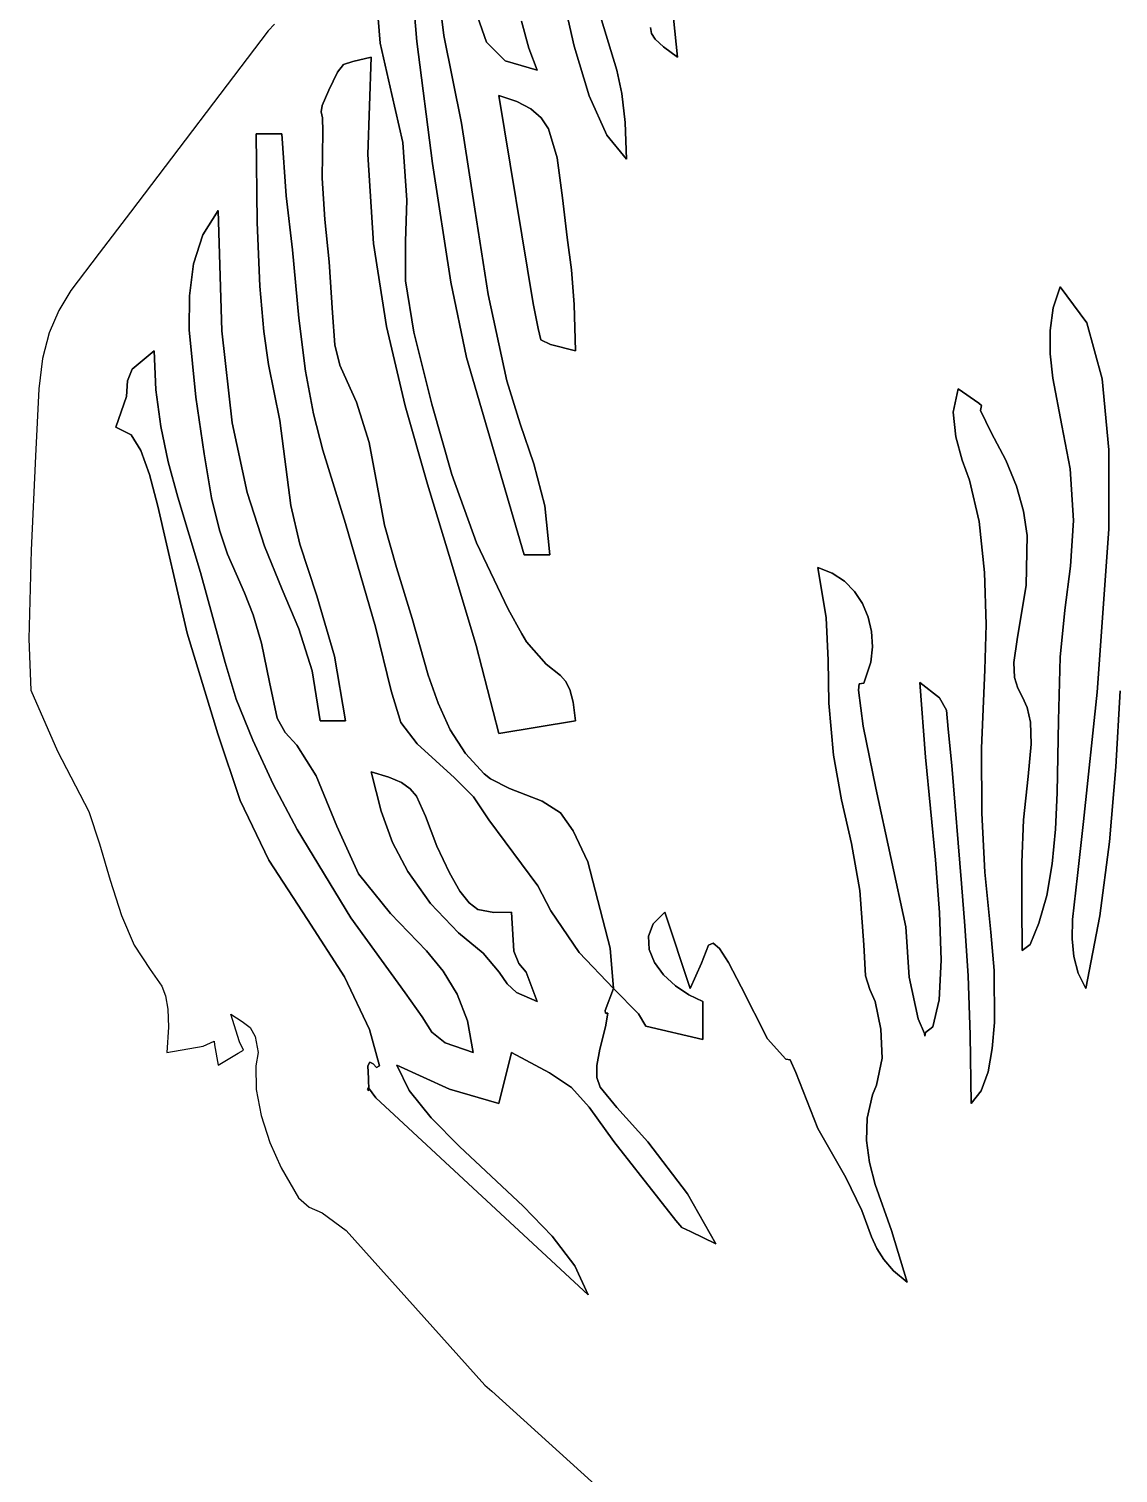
# Model space of a CAD drawing. Extents: x -7.8 to 4, y -2.2 to 5.8.
# Drawn here: x -6.5788 to -6.3743, y 4.7413 to 5.0126 of the extents above; entities that cross this region are included whole.
import ezdxf

# ---------------------------------------------------------------- set-up
doc = ezdxf.new("R2010")
doc.units = 0
doc.layers.add('LAYER_1', color=7, linetype='CONTINUOUS')

msp = doc.modelspace()

# ---------------------------------------------------------------- linework, layer by layer
at = {"layer": 'LAYER_1'}
for points in [[(-6.50737, 5.02641), (-6.50599, 5.01019), (-6.50304, 4.98725), (-6.49957, 4.965), (-6.49666, 4.95085), (-6.4858, 4.91378), (-6.48101, 4.91378), (-6.48198, 4.92299), (-6.48404, 4.93087), (-6.48661, 4.93838), (-6.48908, 4.94645), (-6.49256, 4.96267), (-6.4951, 4.97871), (-6.49759, 4.99484), (-6.5009, 5.01134), (-6.5017, 5.018)], [(-6.46213, 5.01282), (-6.46195, 5.01172), (-6.46122, 5.01062), (-6.45967, 5.00922), (-6.45705, 5.00724), (-6.45896, 5.02623)], [(-6.4788, 5.01983), (-6.47644, 5.0093), (-6.47361, 4.99996), (-6.47034, 4.99261), (-6.46663, 4.98807), (-6.46687, 4.99497), (-6.46752, 5.00041), (-6.46844, 5.00478), (-6.46953, 5.00852), (-6.47173, 5.01572)], [(-6.53274, 5.01344), (-6.53393, 5.01222), (-6.55973, 4.97813), (-6.56561, 4.97046), (-6.57098, 4.96344), (-6.57321, 4.95967), (-6.57502, 4.95547), (-6.5763, 4.95064), (-6.57694, 4.94497), (-6.57757, 4.93233), (-6.57837, 4.91467), (-6.57883, 4.898), (-6.57845, 4.88835), (-6.57345, 4.8769), (-6.56757, 4.86556), (-6.56557, 4.85949), (-6.56356, 4.85269), (-6.56143, 4.84604), (-6.55907, 4.84046), (-6.55608, 4.83588), (-6.55389, 4.83276), (-6.55316, 4.83092), (-6.55274, 4.82846), (-6.55264, 4.82504), (-6.5529, 4.82032), (-6.54608, 4.82151), (-6.54402, 4.82244), (-6.544, 4.82172), (-6.54331, 4.81793), (-6.53952, 4.82019), (-6.53851, 4.82076), (-6.53931, 4.82231), (-6.54092, 4.82751), (-6.5388, 4.82613), (-6.5373, 4.825), (-6.53631, 4.82333), (-6.53578, 4.82029), (-6.53623, 4.81782), (-6.53618, 4.81338), (-6.53523, 4.80846), (-6.53359, 4.80343), (-6.53146, 4.79865), (-6.52821, 4.79302), (-6.52619, 4.79123), (-6.52375, 4.79021), (-6.51927, 4.78686), (-6.49319, 4.75782), (-6.49193, 4.75669), (-6.4605, 4.7282)], [(-6.37391, 4.88826), (-6.37474, 4.87398), (-6.37593, 4.85986), (-6.37772, 4.84595), (-6.38037, 4.8323), (-6.38181, 4.83521), (-6.38264, 4.83831), (-6.38296, 4.84163), (-6.38287, 4.84526), (-6.38196, 4.85357), (-6.38078, 4.86368), (-6.37824, 4.88799), (-6.37604, 4.91857), (-6.37603, 4.93352), (-6.37729, 4.94681), (-6.3802, 4.95736), (-6.38516, 4.9641), (-6.38651, 4.96017), (-6.38709, 4.95594), (-6.38705, 4.95151), (-6.38656, 4.94699), (-6.38487, 4.93806), (-6.38334, 4.92994), (-6.38271, 4.92021), (-6.38326, 4.91163), (-6.38432, 4.90336), (-6.3852, 4.89455), (-6.38553, 4.88266), (-6.38576, 4.86909), (-6.38609, 4.86227), (-6.38671, 4.85576), (-6.3877, 4.84978), (-6.38919, 4.84458), (-6.39083, 4.84058), (-6.39235, 4.83949), (-6.39239, 4.84791), (-6.39237, 4.85601), (-6.39206, 4.86402), (-6.39121, 4.87216), (-6.39062, 4.87823), (-6.39076, 4.88236), (-6.3914, 4.88511), (-6.39227, 4.88704), (-6.39313, 4.88872), (-6.39375, 4.89071), (-6.39387, 4.89357), (-6.39324, 4.89788), (-6.39155, 4.90808), (-6.39139, 4.91739), (-6.39208, 4.92197), (-6.39338, 4.92666), (-6.39538, 4.93154), (-6.39815, 4.93674), (-6.40013, 4.94089), (-6.39999, 4.94182), (-6.40048, 4.94225), (-6.40433, 4.94493), (-6.40528, 4.94058), (-6.4048, 4.93596), (-6.40356, 4.93156), (-6.40223, 4.92783), (-6.40041, 4.92006), (-6.39942, 4.91049), (-6.39911, 4.90068), (-6.39931, 4.89218), (-6.39993, 4.87748), (-6.39992, 4.86525), (-6.39932, 4.85416), (-6.39818, 4.84289), (-6.3976, 4.8357), (-6.39754, 4.82596), (-6.39793, 4.82106), (-6.39873, 4.81665), (-6.40004, 4.81308), (-6.40193, 4.81074), (-6.40209, 4.82362), (-6.40249, 4.83468), (-6.40307, 4.8441), (-6.40372, 4.85206), (-6.40553, 4.87424), (-6.4062, 4.88102), (-6.40652, 4.8846), (-6.40784, 4.88689), (-6.41152, 4.88981), (-6.41048, 4.8758), (-6.40857, 4.85647), (-6.40782, 4.84663), (-6.40752, 4.83765), (-6.40788, 4.83023), (-6.40912, 4.82511), (-6.41048, 4.82409), (-6.41062, 4.82336), (-6.41069, 4.82389), (-6.41187, 4.82666), (-6.41352, 4.83446), (-6.41414, 4.84389), (-6.41981, 4.86993), (-6.42215, 4.88158), (-6.42306, 4.88838), (-6.42291, 4.88952), (-6.42204, 4.8897), (-6.42075, 4.89363), (-6.42045, 4.89653), (-6.42062, 4.89937), (-6.42124, 4.9021), (-6.4223, 4.90463), (-6.42379, 4.9069), (-6.42569, 4.90883), (-6.428, 4.91035), (-6.43069, 4.91138), (-6.42911, 4.90194), (-6.42873, 4.894), (-6.4286, 4.88594), (-6.42777, 4.87615), (-6.42624, 4.86779), (-6.42438, 4.85956), (-6.42278, 4.85073), (-6.42206, 4.84056), (-6.42172, 4.8347), (-6.42094, 4.83217), (-6.41993, 4.82987), (-6.41886, 4.82472), (-6.41863, 4.81923), (-6.4197, 4.81415), (-6.42042, 4.81235), (-6.42144, 4.80797), (-6.42157, 4.80376), (-6.421, 4.79964), (-6.41991, 4.79552), (-6.41687, 4.7869), (-6.41391, 4.77719), (-6.41647, 4.77933), (-6.4183, 4.78141), (-6.4196, 4.78351), (-6.42059, 4.7857), (-6.42242, 4.79065), (-6.42542, 4.79683), (-6.4307, 4.80604), (-6.43485, 4.81657), (-6.43587, 4.81893), (-6.43667, 4.81905), (-6.44012, 4.82285), (-6.44508, 4.83263), (-6.44746, 4.83724), (-6.44916, 4.83987), (-6.45035, 4.84083), (-6.45119, 4.84048), (-6.45256, 4.83708), (-6.45465, 4.8323), (-6.45944, 4.84668), (-6.46159, 4.8445), (-6.4625, 4.84213), (-6.46235, 4.83966), (-6.46134, 4.83722), (-6.45964, 4.83491), (-6.45744, 4.83285), (-6.45491, 4.83115), (-6.45226, 4.82991), (-6.45226, 4.82272), (-6.46298, 4.82528), (-6.46439, 4.82759), (-6.46903, 4.8323), (-6.46903, 4.8323), (-6.46966, 4.83989), (-6.47389, 4.85609), (-6.47665, 4.86197), (-6.47899, 4.86532), (-6.48246, 4.8675), (-6.48859, 4.86988), (-6.49217, 4.87172), (-6.49334, 4.87267), (-6.49686, 4.87646), (-6.4997, 4.88094), (-6.502, 4.8859), (-6.50387, 4.89117), (-6.50689, 4.90182), (-6.50978, 4.91138), (-6.51207, 4.91938), (-6.5135, 4.9272), (-6.51494, 4.93487), (-6.51731, 4.94243), (-6.51909, 4.94632), (-6.52046, 4.94943), (-6.52138, 4.95324), (-6.52184, 4.95921), (-6.52243, 4.96878), (-6.52323, 4.97679), (-6.52378, 4.98454), (-6.52362, 4.99331), (-6.52367, 4.99588), (-6.52393, 4.99698), (-6.52375, 4.99819), (-6.52251, 5.00106), (-6.52089, 5.00444), (-6.51976, 5.00589), (-6.51802, 5.00646), (-6.51456, 5.00724), (-6.51519, 4.98895), (-6.51412, 4.97223), (-6.51167, 4.95664), (-6.50819, 4.94174), (-6.504, 4.92708), (-6.49945, 4.91224), (-6.49487, 4.89677), (-6.49059, 4.88023), (-6.47622, 4.88263), (-6.47665, 4.88613), (-6.47725, 4.88849), (-6.47804, 4.89005), (-6.47903, 4.89113), (-6.48169, 4.89323), (-6.48537, 4.89744), (-6.48628, 4.89893), (-6.48881, 4.90358), (-6.4948, 4.91605), (-6.49941, 4.92888), (-6.50315, 4.94206), (-6.50652, 4.9556), (-6.50813, 4.96527), (-6.50812, 4.97263), (-6.50784, 4.98038), (-6.50861, 4.99121), (-6.51067, 5.00027), (-6.51287, 5.00986), (-6.51322, 5.01453)], [(-6.49461, 5.01487), (-6.49289, 5.01005), (-6.48938, 5.00654), (-6.48341, 5.00484), (-6.48498, 5.00896), (-6.48632, 5.01403)]]:
    msp.add_lwpolyline(points, dxfattribs=at)
at = {"layer": 'LAYER_1', "color": 7}
for points in [[(-6.5017, 5.018), (-6.5009, 5.01134), (-6.49759, 4.99484), (-6.4951, 4.97871), (-6.49256, 4.96267), (-6.48908, 4.94645), (-6.48661, 4.93838), (-6.48404, 4.93087), (-6.48198, 4.92299), (-6.48101, 4.91378), (-6.4858, 4.91378), (-6.49666, 4.95085), (-6.49957, 4.965), (-6.50304, 4.98725), (-6.50599, 5.01019), (-6.50737, 5.02641)], [(-6.45896, 5.02623), (-6.45705, 5.00724), (-6.45967, 5.00922), (-6.46122, 5.01062), (-6.46195, 5.01172), (-6.46213, 5.01282)], [(-6.47173, 5.01572), (-6.46953, 5.00852), (-6.46844, 5.00478), (-6.46752, 5.00041), (-6.46687, 4.99497), (-6.46663, 4.98807), (-6.47034, 4.99261), (-6.47361, 4.99996), (-6.47644, 5.0093), (-6.4788, 5.01983)], [(-6.51322, 5.01453), (-6.51287, 5.00986), (-6.51067, 5.00027), (-6.50861, 4.99121), (-6.50784, 4.98038), (-6.50812, 4.97263), (-6.50813, 4.96527), (-6.50652, 4.9556), (-6.50315, 4.94206), (-6.49941, 4.92888), (-6.4948, 4.91605), (-6.48881, 4.90358), (-6.48628, 4.89893), (-6.48537, 4.89744), (-6.48169, 4.89323), (-6.47903, 4.89113), (-6.47804, 4.89005), (-6.47725, 4.88849), (-6.47665, 4.88613), (-6.47622, 4.88263), (-6.49059, 4.88023), (-6.49487, 4.89677), (-6.49945, 4.91224), (-6.504, 4.92708), (-6.50819, 4.94174), (-6.51167, 4.95664), (-6.51412, 4.97223), (-6.51519, 4.98895), (-6.51456, 5.00724), (-6.51802, 5.00646), (-6.51976, 5.00589), (-6.52089, 5.00444), (-6.52251, 5.00106), (-6.52375, 4.99819), (-6.52393, 4.99698), (-6.52367, 4.99588), (-6.52362, 4.99331), (-6.52378, 4.98454), (-6.52323, 4.97679), (-6.52243, 4.96878), (-6.52184, 4.95921), (-6.52138, 4.95324), (-6.52046, 4.94943), (-6.51909, 4.94632), (-6.51731, 4.94243), (-6.51494, 4.93487), (-6.5135, 4.9272), (-6.51207, 4.91938), (-6.50978, 4.91138), (-6.50689, 4.90182), (-6.50387, 4.89117), (-6.502, 4.8859), (-6.4997, 4.88094), (-6.49686, 4.87646), (-6.49334, 4.87267), (-6.49217, 4.87172), (-6.48859, 4.86988), (-6.48246, 4.8675), (-6.47899, 4.86532), (-6.47665, 4.86197), (-6.47389, 4.85609), (-6.46966, 4.83989), (-6.46903, 4.8323), (-6.46903, 4.8323), (-6.46439, 4.82759), (-6.46298, 4.82528), (-6.45226, 4.82272), (-6.45226, 4.82991), (-6.45491, 4.83115), (-6.45744, 4.83285), (-6.45964, 4.83491), (-6.46134, 4.83722), (-6.46235, 4.83966), (-6.4625, 4.84213), (-6.46159, 4.8445), (-6.45944, 4.84668), (-6.45465, 4.8323), (-6.45256, 4.83708), (-6.45119, 4.84048), (-6.45035, 4.84083), (-6.44916, 4.83987), (-6.44746, 4.83724), (-6.44508, 4.83263), (-6.44012, 4.82285), (-6.43667, 4.81905), (-6.43587, 4.81893), (-6.43485, 4.81657), (-6.4307, 4.80604), (-6.42542, 4.79683), (-6.42242, 4.79065), (-6.42059, 4.7857), (-6.4196, 4.78351), (-6.4183, 4.78141), (-6.41647, 4.77933), (-6.41391, 4.77719), (-6.41687, 4.7869), (-6.41991, 4.79552), (-6.421, 4.79964), (-6.42157, 4.80376), (-6.42144, 4.80797), (-6.42042, 4.81235), (-6.4197, 4.81415), (-6.41863, 4.81923), (-6.41886, 4.82472), (-6.41993, 4.82987), (-6.42094, 4.83217), (-6.42172, 4.8347), (-6.42206, 4.84056), (-6.42278, 4.85073), (-6.42438, 4.85956), (-6.42624, 4.86779), (-6.42777, 4.87615), (-6.4286, 4.88594), (-6.42873, 4.894), (-6.42911, 4.90194), (-6.43069, 4.91138), (-6.428, 4.91035), (-6.42569, 4.90883), (-6.42379, 4.9069), (-6.4223, 4.90463), (-6.42124, 4.9021), (-6.42062, 4.89937), (-6.42045, 4.89653), (-6.42075, 4.89363), (-6.42204, 4.8897), (-6.42291, 4.88952), (-6.42306, 4.88838), (-6.42215, 4.88158), (-6.41981, 4.86993), (-6.41414, 4.84389), (-6.41352, 4.83446), (-6.41187, 4.82666), (-6.41069, 4.82389), (-6.41062, 4.82336), (-6.41048, 4.82409), (-6.40912, 4.82511), (-6.40788, 4.83023), (-6.40752, 4.83765), (-6.40782, 4.84663), (-6.40857, 4.85647), (-6.41048, 4.8758), (-6.41152, 4.88981), (-6.40784, 4.88689), (-6.40652, 4.8846), (-6.4062, 4.88102), (-6.40553, 4.87424), (-6.40372, 4.85206), (-6.40307, 4.8441), (-6.40249, 4.83468), (-6.40209, 4.82362), (-6.40193, 4.81074), (-6.40004, 4.81308), (-6.39873, 4.81665), (-6.39793, 4.82106), (-6.39754, 4.82596), (-6.3976, 4.8357), (-6.39818, 4.84289), (-6.39932, 4.85416), (-6.39992, 4.86525), (-6.39993, 4.87748), (-6.39931, 4.89218), (-6.39911, 4.90068), (-6.39942, 4.91049), (-6.40041, 4.92006), (-6.40223, 4.92783), (-6.40356, 4.93156), (-6.4048, 4.93596), (-6.40528, 4.94058), (-6.40433, 4.94493), (-6.40048, 4.94225), (-6.39999, 4.94182), (-6.40013, 4.94089), (-6.39815, 4.93674), (-6.39538, 4.93154), (-6.39338, 4.92666), (-6.39208, 4.92197), (-6.39139, 4.91739), (-6.39155, 4.90808), (-6.39324, 4.89788), (-6.39387, 4.89357), (-6.39375, 4.89071), (-6.39313, 4.88872), (-6.39227, 4.88704), (-6.3914, 4.88511), (-6.39076, 4.88236), (-6.39062, 4.87823), (-6.39121, 4.87216), (-6.39206, 4.86402), (-6.39237, 4.85601), (-6.39239, 4.84791), (-6.39235, 4.83949), (-6.39083, 4.84058), (-6.38919, 4.84458), (-6.3877, 4.84978), (-6.38671, 4.85576), (-6.38609, 4.86227), (-6.38576, 4.86909), (-6.38553, 4.88266), (-6.3852, 4.89455), (-6.38432, 4.90336), (-6.38326, 4.91163), (-6.38271, 4.92021), (-6.38334, 4.92994), (-6.38487, 4.93806), (-6.38656, 4.94699), (-6.38705, 4.95151), (-6.38709, 4.95594), (-6.38651, 4.96017), (-6.38516, 4.9641), (-6.3802, 4.95736), (-6.37729, 4.94681), (-6.37603, 4.93352), (-6.37604, 4.91857), (-6.37824, 4.88799), (-6.38078, 4.86368), (-6.38196, 4.85357), (-6.38287, 4.84526), (-6.38296, 4.84163), (-6.38264, 4.83831), (-6.38181, 4.83521), (-6.38037, 4.8323), (-6.37772, 4.84595), (-6.37593, 4.85986), (-6.37474, 4.87398), (-6.37391, 4.88826)], [(-6.48632, 5.01403), (-6.48498, 5.00896), (-6.48341, 5.00484), (-6.48938, 5.00654), (-6.49289, 5.01005), (-6.49461, 5.01487)]]:
    msp.add_lwpolyline(points, dxfattribs=at)
for points in [[(-6.47866, 4.98083), (-6.47775, 4.97339), (-6.47697, 4.9673), (-6.47643, 4.96079), (-6.47622, 4.95212), (-6.4809, 4.95329), (-6.48268, 4.95418), (-6.4832, 4.95626), (-6.48413, 4.96099), (-6.49059, 5.00005), (-6.4872, 4.99892), (-6.48459, 4.99754), (-6.48266, 4.99585), (-6.48127, 4.99379), (-6.47963, 4.98837), (-6.47866, 4.98083)], [(-6.46903, 4.8323), (-6.4755, 4.8391), (-6.48081, 4.84689), (-6.48325, 4.85163), (-6.49247, 4.86398), (-6.49537, 4.8683), (-6.49893, 4.8719), (-6.50591, 4.87826), (-6.50902, 4.8823), (-6.51079, 4.88822), (-6.51372, 4.90024), (-6.51939, 4.91967), (-6.52366, 4.93341), (-6.52537, 4.94027), (-6.52686, 4.94827), (-6.52816, 4.95825), (-6.52932, 4.97107), (-6.5305, 4.98123), (-6.53133, 4.99286), (-6.53613, 4.99286), (-6.53595, 4.97619), (-6.53546, 4.96422), (-6.53473, 4.95574), (-6.53382, 4.94952), (-6.5317, 4.93902), (-6.52964, 4.92304), (-6.52795, 4.91581), (-6.52476, 4.90608), (-6.52144, 4.89472), (-6.51935, 4.88263), (-6.52415, 4.88263), (-6.52564, 4.89202), (-6.52813, 4.89985), (-6.53124, 4.90727), (-6.53461, 4.91543), (-6.53787, 4.92549), (-6.54065, 4.93858), (-6.54259, 4.95586), (-6.54331, 4.97848), (-6.54618, 4.97391), (-6.5479, 4.96846), (-6.54868, 4.96242), (-6.54874, 4.95604), (-6.54751, 4.9434), (-6.54591, 4.93276), (-6.54453, 4.92447), (-6.54306, 4.91841), (-6.54152, 4.91388), (-6.53993, 4.91019), (-6.53833, 4.90664), (-6.53674, 4.90253), (-6.53518, 4.89718), (-6.53367, 4.88987), (-6.53218, 4.88311), (-6.53069, 4.88041), (-6.52849, 4.87804), (-6.5249, 4.87228), (-6.52101, 4.86281), (-6.51696, 4.85387), (-6.51096, 4.84643), (-6.50419, 4.83942), (-6.50107, 4.83558), (-6.49842, 4.83124), (-6.49645, 4.82623), (-6.49539, 4.82032), (-6.50069, 4.82213), (-6.50318, 4.8241), (-6.50496, 4.82698), (-6.50815, 4.83152), (-6.51838, 4.84559), (-6.52843, 4.86221), (-6.53293, 4.87072), (-6.5368, 4.87899), (-6.53988, 4.8867), (-6.54196, 4.89357), (-6.54659, 4.91044), (-6.55089, 4.92461), (-6.55267, 4.93125), (-6.55406, 4.9379), (-6.55497, 4.94478), (-6.5553, 4.95212), (-6.55943, 4.94863), (-6.56031, 4.94644), (-6.56048, 4.94349), (-6.56249, 4.93774), (-6.55965, 4.93631), (-6.55779, 4.93338), (-6.55615, 4.92885), (-6.55461, 4.92293), (-6.55302, 4.91584), (-6.54913, 4.89904), (-6.54337, 4.88018), (-6.53915, 4.86762), (-6.53376, 4.85646), (-6.52654, 4.84527), (-6.51956, 4.83451), (-6.51487, 4.82462), (-6.513, 4.81778), (-6.51355, 4.81752), (-6.5142, 4.81819), (-6.51481, 4.8185), (-6.51517, 4.8178), (-6.51507, 4.81541), (-6.51499, 4.81317), (-6.51526, 4.81336), (-6.51508, 4.81367), (-6.51368, 4.8118), (-6.47382, 4.77479), (-6.47632, 4.78022), (-6.48058, 4.78581), (-6.486, 4.79147), (-6.492, 4.79711), (-6.49796, 4.80266), (-6.50331, 4.80804), (-6.50744, 4.81315), (-6.50977, 4.81793), (-6.49986, 4.81343), (-6.49059, 4.81074), (-6.4882, 4.82032), (-6.48105, 4.81651), (-6.47694, 4.81374), (-6.47365, 4.81007), (-6.46899, 4.80359), (-6.46056, 4.79285), (-6.45735, 4.78876), (-6.45625, 4.78743), (-6.45463, 4.78669), (-6.44986, 4.78438), (-6.45519, 4.79376), (-6.4626, 4.8035), (-6.46845, 4.80999), (-6.47156, 4.8138), (-6.47216, 4.81562), (-6.47217, 4.81786), (-6.47162, 4.82091), (-6.47055, 4.82511), (-6.47011, 4.82768), (-6.47056, 4.82769), (-6.47063, 4.82821), (-6.46903, 4.8323)], [(-6.48341, 4.82991), (-6.48724, 4.8316), (-6.48901, 4.8332), (-6.49051, 4.83541), (-6.49354, 4.83895), (-6.49817, 4.84281), (-6.50339, 4.84827), (-6.50765, 4.85428), (-6.51055, 4.85972), (-6.51266, 4.86563), (-6.51456, 4.87304), (-6.51127, 4.87204), (-6.50889, 4.87099), (-6.50722, 4.86981), (-6.50604, 4.86843), (-6.50436, 4.86468), (-6.5022, 4.85904), (-6.49988, 4.85406), (-6.49788, 4.85061), (-6.49613, 4.84841), (-6.49454, 4.84719), (-6.49153, 4.8466), (-6.4882, 4.84668), (-6.48775, 4.83932), (-6.48686, 4.83704), (-6.48544, 4.83539), (-6.48341, 4.82991)]]:
    msp.add_lwpolyline(points, close=True, dxfattribs=at)
at = {"layer": 'LAYER_1'}
for points in [[(-6.47622, 4.95212), (-6.47643, 4.96079), (-6.47697, 4.9673), (-6.47775, 4.97339), (-6.47866, 4.98083), (-6.47963, 4.98837), (-6.48127, 4.99379), (-6.48266, 4.99585), (-6.48459, 4.99754), (-6.4872, 4.99892), (-6.49059, 5.00005), (-6.48413, 4.96099), (-6.4832, 4.95626), (-6.48268, 4.95418), (-6.4809, 4.95329), (-6.47622, 4.95212)], [(-6.46903, 4.8323), (-6.47063, 4.82821), (-6.47056, 4.82769), (-6.47011, 4.82768), (-6.47055, 4.82511), (-6.47162, 4.82091), (-6.47217, 4.81786), (-6.47216, 4.81562), (-6.47156, 4.8138), (-6.46845, 4.80999), (-6.4626, 4.8035), (-6.45519, 4.79376), (-6.44986, 4.78438), (-6.45463, 4.78669), (-6.45625, 4.78743), (-6.45735, 4.78876), (-6.46056, 4.79285), (-6.46899, 4.80359), (-6.47365, 4.81007), (-6.47694, 4.81374), (-6.48105, 4.81651), (-6.4882, 4.82032), (-6.49059, 4.81074), (-6.49986, 4.81343), (-6.50977, 4.81793), (-6.50744, 4.81315), (-6.50331, 4.80804), (-6.49796, 4.80266), (-6.492, 4.79711), (-6.486, 4.79147), (-6.48058, 4.78581), (-6.47632, 4.78022), (-6.47382, 4.77479), (-6.51368, 4.8118), (-6.51508, 4.81367), (-6.51526, 4.81336), (-6.51499, 4.81317), (-6.51507, 4.81541), (-6.51517, 4.8178), (-6.51481, 4.8185), (-6.5142, 4.81819), (-6.51355, 4.81752), (-6.513, 4.81778), (-6.51487, 4.82462), (-6.51956, 4.83451), (-6.52654, 4.84527), (-6.53376, 4.85646), (-6.53915, 4.86762), (-6.54337, 4.88018), (-6.54913, 4.89904), (-6.55302, 4.91584), (-6.55461, 4.92293), (-6.55615, 4.92885), (-6.55779, 4.93338), (-6.55965, 4.93631), (-6.56249, 4.93774), (-6.56048, 4.94349), (-6.56031, 4.94644), (-6.55943, 4.94863), (-6.5553, 4.95212), (-6.55497, 4.94478), (-6.55406, 4.9379), (-6.55267, 4.93125), (-6.55089, 4.92461), (-6.54659, 4.91044), (-6.54196, 4.89357), (-6.53988, 4.8867), (-6.5368, 4.87899), (-6.53293, 4.87072), (-6.52843, 4.86221), (-6.51838, 4.84559), (-6.50815, 4.83152), (-6.50496, 4.82698), (-6.50318, 4.8241), (-6.50069, 4.82213), (-6.49539, 4.82032), (-6.49645, 4.82623), (-6.49842, 4.83124), (-6.50107, 4.83558), (-6.50419, 4.83942), (-6.51096, 4.84643), (-6.51696, 4.85387), (-6.52101, 4.86281), (-6.5249, 4.87228), (-6.52849, 4.87804), (-6.53069, 4.88041), (-6.53218, 4.88311), (-6.53367, 4.88987), (-6.53518, 4.89718), (-6.53674, 4.90253), (-6.53833, 4.90664), (-6.53993, 4.91019), (-6.54152, 4.91388), (-6.54306, 4.91841), (-6.54453, 4.92447), (-6.54591, 4.93276), (-6.54751, 4.9434), (-6.54874, 4.95604), (-6.54868, 4.96242), (-6.5479, 4.96846), (-6.54618, 4.97391), (-6.54331, 4.97848), (-6.54259, 4.95586), (-6.54065, 4.93858), (-6.53787, 4.92549), (-6.53461, 4.91543), (-6.53124, 4.90727), (-6.52813, 4.89985), (-6.52564, 4.89202), (-6.52415, 4.88263), (-6.51935, 4.88263), (-6.52144, 4.89472), (-6.52476, 4.90608), (-6.52795, 4.91581), (-6.52964, 4.92304), (-6.5317, 4.93902), (-6.53382, 4.94952), (-6.53473, 4.95574), (-6.53546, 4.96422), (-6.53595, 4.97619), (-6.53613, 4.99286), (-6.53133, 4.99286), (-6.5305, 4.98123), (-6.52932, 4.97107), (-6.52816, 4.95825), (-6.52686, 4.94827), (-6.52537, 4.94027), (-6.52366, 4.93341), (-6.51939, 4.91967), (-6.51372, 4.90024), (-6.51079, 4.88822), (-6.50902, 4.8823), (-6.50591, 4.87826), (-6.49893, 4.8719), (-6.49537, 4.8683), (-6.49247, 4.86398), (-6.48325, 4.85163), (-6.48081, 4.84689), (-6.4755, 4.8391), (-6.46903, 4.8323)], [(-6.48341, 4.82991), (-6.48544, 4.83539), (-6.48686, 4.83704), (-6.48775, 4.83932), (-6.4882, 4.84668), (-6.49153, 4.8466), (-6.49454, 4.84719), (-6.49613, 4.84841), (-6.49788, 4.85061), (-6.49988, 4.85406), (-6.5022, 4.85904), (-6.50436, 4.86468), (-6.50604, 4.86843), (-6.50722, 4.86981), (-6.50889, 4.87099), (-6.51127, 4.87204), (-6.51456, 4.87304), (-6.51266, 4.86563), (-6.51055, 4.85972), (-6.50765, 4.85428), (-6.50339, 4.84827), (-6.49817, 4.84281), (-6.49354, 4.83895), (-6.49051, 4.83541), (-6.48901, 4.8332), (-6.48724, 4.8316), (-6.48341, 4.82991)]]:
    msp.add_lwpolyline(points, close=True, dxfattribs=at)

doc.saveas('drawing.dxf')
